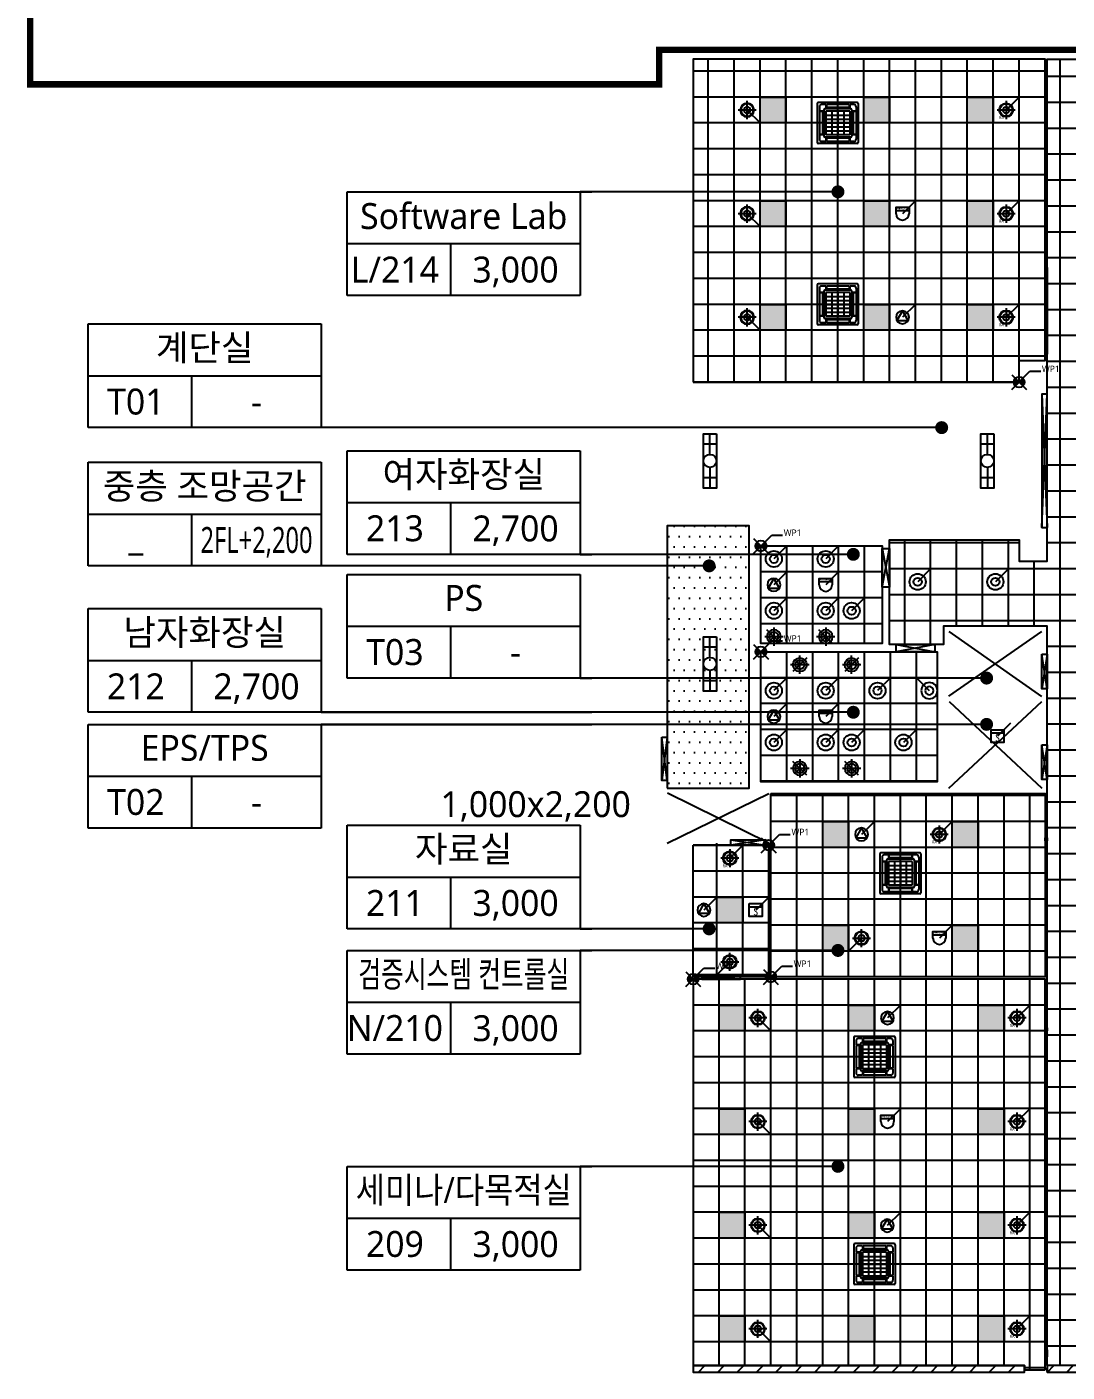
# Model space of a CAD drawing. Header units: millimetres. Extents: x 11242 to 497835, y 4200 to 105100.
# Drawn here: x 244569 to 268661, y 42800 to 73950 of the extents above; entities that cross this region are included whole.
import ezdxf
from ezdxf.enums import TextEntityAlignment as Align
from ezdxf.xclip import XClip

# ---------------------------------------------------------------- set-up
doc = ezdxf.new("R2010")
doc.units = ezdxf.units.MM
doc.header["$LTSCALE"] = 200
doc.header["$XCLIPFRAME"] = 0
doc.linetypes.add('CONTINOUS', pattern=[0])
doc.linetypes.add('PHANTOM', pattern=[2.5, 1.25, -0.25, 0.25, -0.25, 0.25, -0.25])
doc.layers.get('DEFPOINTS').update_dxf_attribs({"color": 137})
for name, color, linetype in [('# LIGHT - LED', 6, 'Continuous'), ('# 냉난방설비', 4, 'Continuous'), ('# 방송설비', 7, 'Continuous'), ('# 커텐박스', 1, 'CONTINOUS'), ('# 화재탐지설비', 7, 'Continuous'), ('# 환기(RA)', 2, 'Continuous'), ('# 환기(SA)', 3, 'Continuous'), ('1 EDF', 7, 'Continuous'), ('CEIL-7', 7, 'Continuous'), ('CEIL-암면흡음텍스', 251, 'Continuous'), ('CEIL-열경화수지', 11, 'Continuous'), ('CEIL-흡음뿜칠', 8, 'Continuous'), ('DMC불연천장', 3, 'Continuous'), ('OPEN', 15, 'Continuous'), ('SECT', 2, 'Continuous'), ('sol254', 254, 'Continuous'), ('SYM', 6, 'Continuous'), ('SYM-LEAD', 6, 'Continuous'), ('SYMBOL', 2, 'Continuous'), ('TEXT-NOTE', 6, 'Continuous'), ('도어표현', 4, 'Continuous')]:
    doc.layers.add(name, color=color, linetype=linetype)
doc.layers.add('Defpoint', color=137, linetype='Continuous', plot=False)
doc.styles.add('$0$스타일1', font='malgun.ttf')
doc.styles.add('1', font='DotumChe.ttf')
doc.styles.get("Standard").update_dxf_attribs({"font": 'malgun.ttf'})
doc.styles.add('맑은고딕', font='malgun.ttf')
doc.styles.add('스타일1', font='malgun.ttf')
doc.linetypes.add('WIREMESH2', pattern='A,5,-0.25,["X",Standard,S=1,R=0,X=-0.32,Y=-0.5],-0.25', length=5.5)
doc.dimstyles.new('DIM-QD 1', dxfattribs={"dimtxt": 3, "dimasz": 1.5, "dimexe": 1, "dimexo": 0, "dimgap": 1, "dimtad": 1, "dimdec": 3, "dimdsep": 46, "dimlunit": 6, "dimtxsty": '$0$스타일1', "dimblk1": 'ARCHTICK', "dimblk2": 'ARCHTICK', "dimsah": 1, "dimcen": 0, "dimclrd": 256, "dimclre": 256, "dimclrt": 3, "dimazin": 2, "dimtfac": 1, "dimtdec": 3, "dimtix": 1, "dimtmove": 2, "dimatfit": 3, "dimldrblk": 'ARCHTICK', "dimfxl": 1, "dimtolj": 1, "dimtzin": 0, "dimarcsym": 0})

# ---------------------------------------------------------------- blocks, each defined once
blk = doc.blocks.new('C-6x6_1f')
for p, q in [((-56347, -303023), (-56347, -292223)), ((-49147, -292223), (-56347, -292223)), ((-55747, -303023), (-55747, -292223)), ((-55147, -303023), (-55147, -292223)), ((-54547, -303023), (-54547, -292223)), ((-53947, -303023), (-53947, -292223)), ((-53347, -303023), (-53347, -292223)), ((-52747, -303023), (-52747, -292223)), ((-52147, -303023), (-52147, -292223)), ((-51547, -303023), (-51547, -292223)), ((-50947, -303023), (-50947, -292223)), ((-50347, -303023), (-50347, -292223)), ((-49747, -303023), (-49747, -292223)), ((-49147, -303023), (-49147, -292223)), ((-41947, -292223), (-49147, -292223)), ((-48547, -303023), (-48547, -292223)), ((-47947, -303023), (-47947, -292223)), ((-47347, -303023), (-47347, -292223)), ((-46747, -303023), (-46747, -292223)), ((-46147, -303023), (-46147, -292223)), ((-45547, -303023), (-45547, -292223)), ((-44947, -303023), (-44947, -292223)), ((-44347, -303023), (-44347, -292223)), ((-43747, -303023), (-43747, -292223)), ((-43147, -303023), (-43147, -292223)), ((-42547, -303023), (-42547, -292223)), ((-41947, -303023), (-41947, -292223)), ((-34747, -292223), (-41947, -292223)), ((-41947, -303023), (-41947, -292223)), ((-41347, -303023), (-41347, -292223)), ((-40747, -303023), (-40747, -292223)), ((-40147, -303023), (-40147, -292223)), ((-39547, -303023), (-39547, -292223)), ((-38947, -303023), (-38947, -292223)), ((-38347, -303023), (-38347, -292223)), ((-37747, -303023), (-37747, -292223)), ((-37147, -303023), (-37147, -292223)), ((-36547, -303023), (-36547, -292223)), ((-35947, -303023), (-35947, -292223)), ((-35347, -303023), (-35347, -292223)), ((-27547, -292223), (-34747, -292223)), ((-34747, -303023), (-34747, -292223)), ((-34147, -303023), (-34147, -292223)), ((-33547, -303023), (-33547, -292223)), ((-32947, -303023), (-32947, -292223)), ((-32347, -303023), (-32347, -292223)), ((-31747, -303023), (-31747, -292223)), ((-31147, -303023), (-31147, -292223)), ((-30547, -303023), (-30547, -292223)), ((-29947, -303023), (-29947, -292223)), ((-29347, -303023), (-29347, -292223)), ((-28747, -303023), (-28747, -292223)), ((-28147, -303023), (-28147, -292223)), ((-27547, -303023), (-27547, -292223)), ((-49147, -292823), (-56347, -292823)), ((-41947, -292823), (-49147, -292823)), ((-34747, -292823), (-41947, -292823)), ((-27547, -292823), (-34747, -292823)), ((-49147, -293423), (-56347, -293423)), ((-41947, -293423), (-49147, -293423)), ((-34747, -293423), (-41947, -293423)), ((-27547, -293423), (-34747, -293423)), ((-49147, -294023), (-56347, -294023)), ((-41947, -294023), (-49147, -294023)), ((-34747, -294023), (-41947, -294023)), ((-27547, -294023), (-34747, -294023)), ((-49147, -294623), (-56347, -294623)), ((-41947, -294623), (-49147, -294623)), ((-34747, -294623), (-41947, -294623)), ((-27547, -294623), (-34747, -294623)), ((-49147, -295223), (-56347, -295223)), ((-41947, -295223), (-49147, -295223)), ((-34747, -295223), (-41947, -295223)), ((-27547, -295223), (-34747, -295223)), ((-49147, -295823), (-56347, -295823)), ((-41947, -295823), (-49147, -295823)), ((-34747, -295823), (-41947, -295823)), ((-27547, -295823), (-34747, -295823)), ((-49147, -296423), (-56347, -296423)), ((-41947, -296423), (-49147, -296423)), ((-34747, -296423), (-41947, -296423)), ((-27547, -296423), (-34747, -296423)), ((-49147, -297023), (-56347, -297023)), ((-41947, -297023), (-49147, -297023)), ((-34747, -297023), (-41947, -297023)), ((-27547, -297023), (-34747, -297023)), ((-49147, -297623), (-56347, -297623)), ((-41947, -297623), (-49147, -297623)), ((-34747, -297623), (-41947, -297623)), ((-27547, -297623), (-34747, -297623)), ((-49147, -298223), (-56347, -298223)), ((-41947, -298223), (-49147, -298223)), ((-34747, -298223), (-41947, -298223)), ((-27547, -298223), (-34747, -298223)), ((-49147, -298823), (-56347, -298823)), ((-41947, -298823), (-49147, -298823)), ((-34747, -298823), (-41947, -298823)), ((-27547, -298823), (-34747, -298823)), ((-49147, -299423), (-56347, -299423)), ((-41947, -299423), (-49147, -299423)), ((-34747, -299423), (-41947, -299423)), ((-27547, -299423), (-34747, -299423)), ((-49147, -300023), (-56347, -300023)), ((-41947, -300023), (-49147, -300023)), ((-34747, -300023), (-41947, -300023)), ((-27547, -300023), (-34747, -300023)), ((-49147, -300623), (-56347, -300623)), ((-41947, -300623), (-49147, -300623)), ((-34747, -300623), (-41947, -300623)), ((-27547, -300623), (-34747, -300623)), ((-49147, -301223), (-56347, -301223)), ((-41947, -301223), (-49147, -301223)), ((-34747, -301223), (-41947, -301223)), ((-27547, -301223), (-34747, -301223)), ((-49147, -301823), (-56347, -301823)), ((-41947, -301823), (-49147, -301823)), ((-34747, -301823), (-41947, -301823)), ((-27547, -301823), (-34747, -301823)), ((-49147, -302423), (-56347, -302423)), ((-41947, -302423), (-49147, -302423)), ((-34747, -302423), (-41947, -302423)), ((-27547, -302423), (-34747, -302423)), ((-49147, -303023), (-56347, -303023)), ((-56347, -324623), (-56347, -303023)), ((-49147, -303023), (-56347, -303023)), ((-55747, -324623), (-55747, -303023)), ((-55147, -324623), (-55147, -303023)), ((-54547, -324623), (-54547, -303023)), ((-53947, -324623), (-53947, -303023)), ((-53347, -324623), (-53347, -303023)), ((-52747, -324623), (-52747, -303023)), ((-52147, -324623), (-52147, -303023)), ((-51547, -324623), (-51547, -303023)), ((-50947, -324623), (-50947, -303023)), ((-50347, -324623), (-50347, -303023)), ((-49747, -324623), (-49747, -303023)), ((-49147, -324623), (-49147, -303023)), ((-41947, -303023), (-49147, -303023)), ((-41947, -303023), (-49147, -303023)), ((-48547, -324623), (-48547, -303023)), ((-47947, -324623), (-47947, -303023)), ((-47347, -324623), (-47347, -303023)), ((-46747, -324623), (-46747, -303023)), ((-46147, -324623), (-46147, -303023)), ((-45547, -324623), (-45547, -303023)), ((-44947, -324623), (-44947, -303023)), ((-44347, -324623), (-44347, -303023)), ((-43747, -324623), (-43747, -303023)), ((-43147, -324623), (-43147, -303023)), ((-42547, -324623), (-42547, -303023)), ((-41947, -324623), (-41947, -303023)), ((-34747, -303023), (-41947, -303023)), ((-34747, -303023), (-41947, -303023)), ((-41947, -324623), (-41947, -303023)), ((-41347, -324623), (-41347, -303023)), ((-40747, -324623), (-40747, -303023)), ((-40147, -324623), (-40147, -303023)), ((-39547, -324623), (-39547, -303023)), ((-38947, -324623), (-38947, -303023)), ((-38347, -324623), (-38347, -303023)), ((-37747, -324623), (-37747, -303023)), ((-37147, -324623), (-37147, -303023)), ((-36547, -324623), (-36547, -303023)), ((-35947, -324623), (-35947, -303023)), ((-35347, -324623), (-35347, -303023)), ((-34747, -324623), (-34747, -303023)), ((-27547, -303023), (-34747, -303023)), ((-27547, -303023), (-34747, -303023)), ((-34147, -324623), (-34147, -303023)), ((-33547, -324623), (-33547, -303023)), ((-32947, -324623), (-32947, -303023)), ((-32347, -324623), (-32347, -303023)), ((-31747, -324623), (-31747, -303023)), ((-31147, -324623), (-31147, -303023)), ((-30547, -324623), (-30547, -303023)), ((-29947, -324623), (-29947, -303023)), ((-29347, -324623), (-29347, -303023)), ((-28747, -324623), (-28747, -303023)), ((-28147, -324623), (-28147, -303023)), ((-27547, -324623), (-27547, -303023)), ((-49147, -303623), (-56347, -303623)), ((-41947, -303623), (-49147, -303623)), ((-34747, -303623), (-41947, -303623)), ((-27547, -303623), (-34747, -303623)), ((-49147, -304223), (-56347, -304223)), ((-41947, -304223), (-49147, -304223)), ((-34747, -304223), (-41947, -304223)), ((-27547, -304223), (-34747, -304223)), ((-49147, -304823), (-56347, -304823)), ((-41947, -304823), (-49147, -304823)), ((-34747, -304823), (-41947, -304823)), ((-27547, -304823), (-34747, -304823)), ((-49147, -305423), (-56347, -305423)), ((-41947, -305423), (-49147, -305423)), ((-34747, -305423), (-41947, -305423)), ((-27547, -305423), (-34747, -305423)), ((-49147, -306023), (-56347, -306023)), ((-41947, -306023), (-49147, -306023)), ((-34747, -306023), (-41947, -306023)), ((-27547, -306023), (-34747, -306023)), ((-49147, -306623), (-56347, -306623)), ((-41947, -306623), (-49147, -306623)), ((-34747, -306623), (-41947, -306623)), ((-27547, -306623), (-34747, -306623)), ((-49147, -307223), (-56347, -307223)), ((-41947, -307223), (-49147, -307223)), ((-34747, -307223), (-41947, -307223)), ((-27547, -307223), (-34747, -307223)), ((-49147, -307823), (-56347, -307823)), ((-41947, -307823), (-49147, -307823)), ((-34747, -307823), (-41947, -307823)), ((-27547, -307823), (-34747, -307823)), ((-49147, -308423), (-56347, -308423)), ((-41947, -308423), (-49147, -308423)), ((-34747, -308423), (-41947, -308423)), ((-27547, -308423), (-34747, -308423)), ((-49147, -309023), (-56347, -309023)), ((-41947, -309023), (-49147, -309023)), ((-34747, -309023), (-41947, -309023)), ((-27547, -309023), (-34747, -309023)), ((-49147, -309623), (-56347, -309623)), ((-41947, -309623), (-49147, -309623)), ((-34747, -309623), (-41947, -309623)), ((-27547, -309623), (-34747, -309623)), ((-49147, -310223), (-56347, -310223)), ((-41947, -310223), (-49147, -310223)), ((-34747, -310223), (-41947, -310223)), ((-27547, -310223), (-34747, -310223)), ((-49147, -310823), (-56347, -310823)), ((-41947, -310823), (-49147, -310823)), ((-34747, -310823), (-41947, -310823)), ((-27547, -310823), (-34747, -310823)), ((-49147, -311423), (-56347, -311423)), ((-41947, -311423), (-49147, -311423)), ((-34747, -311423), (-41947, -311423)), ((-27547, -311423), (-34747, -311423)), ((-49147, -312023), (-56347, -312023)), ((-41947, -312023), (-49147, -312023)), ((-34747, -312023), (-41947, -312023)), ((-27547, -312023), (-34747, -312023)), ((-49147, -312623), (-56347, -312623)), ((-41947, -312623), (-49147, -312623)), ((-34747, -312623), (-41947, -312623)), ((-27547, -312623), (-34747, -312623)), ((-49147, -313223), (-56347, -313223)), ((-41947, -313223), (-49147, -313223)), ((-34747, -313223), (-41947, -313223)), ((-27547, -313223), (-34747, -313223)), ((-49147, -313823), (-56347, -313823)), ((-41947, -313823), (-49147, -313823)), ((-34747, -313823), (-41947, -313823)), ((-27547, -313823), (-34747, -313823)), ((-49147, -314423), (-56347, -314423)), ((-41947, -314423), (-49147, -314423)), ((-34747, -314423), (-41947, -314423)), ((-27547, -314423), (-34747, -314423)), ((-49147, -315023), (-56347, -315023)), ((-41947, -315023), (-49147, -315023)), ((-34747, -315023), (-41947, -315023)), ((-27547, -315023), (-34747, -315023)), ((-49147, -315623), (-56347, -315623)), ((-41947, -315623), (-49147, -315623)), ((-34747, -315623), (-41947, -315623)), ((-27547, -315623), (-34747, -315623)), ((-49147, -316223), (-56347, -316223)), ((-41947, -316223), (-49147, -316223)), ((-34747, -316223), (-41947, -316223)), ((-27547, -316223), (-34747, -316223)), ((-49147, -316823), (-56347, -316823)), ((-41947, -316823), (-49147, -316823)), ((-34747, -316823), (-41947, -316823)), ((-27547, -316823), (-34747, -316823)), ((-49147, -317423), (-56347, -317423)), ((-41947, -317423), (-49147, -317423)), ((-34747, -317423), (-41947, -317423)), ((-27547, -317423), (-34747, -317423)), ((-49147, -318023), (-56347, -318023)), ((-41947, -318023), (-49147, -318023)), ((-34747, -318023), (-41947, -318023)), ((-27547, -318023), (-34747, -318023)), ((-49147, -318623), (-56347, -318623)), ((-41947, -318623), (-49147, -318623)), ((-34747, -318623), (-41947, -318623)), ((-27547, -318623), (-34747, -318623)), ((-49147, -319223), (-56347, -319223)), ((-41947, -319223), (-49147, -319223)), ((-34747, -319223), (-41947, -319223)), ((-27547, -319223), (-34747, -319223)), ((-49147, -319823), (-56347, -319823)), ((-41947, -319823), (-49147, -319823)), ((-34747, -319823), (-41947, -319823)), ((-27547, -319823), (-34747, -319823)), ((-49147, -320423), (-56347, -320423)), ((-41947, -320423), (-49147, -320423)), ((-34747, -320423), (-41947, -320423)), ((-27547, -320423), (-34747, -320423)), ((-49147, -321023), (-56347, -321023)), ((-41947, -321023), (-49147, -321023)), ((-34747, -321023), (-41947, -321023)), ((-27547, -321023), (-34747, -321023)), ((-49147, -321623), (-56347, -321623)), ((-41947, -321623), (-49147, -321623)), ((-34747, -321623), (-41947, -321623)), ((-27547, -321623), (-34747, -321623)), ((-49147, -322223), (-56347, -322223)), ((-41947, -322223), (-49147, -322223)), ((-34747, -322223), (-41947, -322223)), ((-27547, -322223), (-34747, -322223)), ((-49147, -322823), (-56347, -322823)), ((-41947, -322823), (-49147, -322823)), ((-34747, -322823), (-41947, -322823)), ((-27547, -322823), (-34747, -322823)), ((-49147, -323423), (-56347, -323423)), ((-41947, -323423), (-49147, -323423)), ((-34747, -323423), (-41947, -323423)), ((-27547, -323423), (-34747, -323423)), ((-49147, -324023), (-56347, -324023)), ((-41947, -324023), (-49147, -324023)), ((-34747, -324023), (-41947, -324023)), ((-27547, -324023), (-34747, -324023)), ((-49147, -324623), (-56347, -324623)), ((-41947, -324623), (-49147, -324623)), ((-34747, -324623), (-41947, -324623)), ((-27547, -324623), (-34747, -324623))]:
    blk.add_line(p, q)
blk = doc.blocks.new('C24')
at = {"layer": '# LIGHT - LED', "linetype": 'Continuous'}
for radius in [125, 63]:
    blk.add_circle((-200, -200), radius, dxfattribs=at)
at = {"layer": 'Defpoint'}
blk.add_line((0, 0), (-200, -200), dxfattribs=at)
blk = doc.blocks.new('I8')
at = {"layer": '# LIGHT - LED', "linetype": 'Continuous'}
for p, q in [((-150, 0), (-630, 0)), ((-390, 150), (-390, -150)), ((150, 0), (630, 0)), ((390, 150), (390, -150))]:
    blk.add_line(p, q, dxfattribs=at)
blk.add_lwpolyline([(-630, 150), (630, 150), (630, -150), (-630, -150)], close=True, dxfattribs=at)
blk.add_circle((0, 0), 150, dxfattribs=at)
blk = doc.blocks.new('zw$F231')
at = {"layer": 'sol254'}
blk.add_hatch(color=256, dxfattribs=at).paths.add_polyline_path([(-300, 300), (-300, -300), (300, -300), (300, 300)])
at = {"layer": '# LIGHT - LED'}
blk.add_lwpolyline([(-300, 300), (300, 300), (300, -300), (-300, -300)], close=True, dxfattribs=at)
blk = doc.blocks.new('조명설비')
at = {"layer": '# LIGHT - LED'}
for p in [(261850, -46775), (264250, -46775), (266650, -46775), (261850, -49175), (264250, -49175), (266650, -49175), (261850, -51575), (264250, -51575), (266650, -51575), (263300, -63550), (266300, -63550), (260850, -65300), (263300, -65950), (266300, -65950), (260900, -67800), (263900, -67800), (266900, -67800), (260900, -70200), (263900, -70200), (266900, -70200), (260900, -72600), (263900, -72600), (266900, -72600), (260900, -75000), (263900, -75000), (266900, -75000)]:
    blk.add_blockref('zw$F231', p, dxfattribs=at)
at = {"layer": '# LIGHT - LED', "rotation": 270}
for p in [(260388, -54900), (266815, -54900), (260388, -59600)]:
    blk.add_blockref('I8', p, dxfattribs=at)
at = {"layer": '# LIGHT - LED', "yscale": 1.5, "zscale": 1.5}
for p, xscale in [((262170, -56870), 1.5), ((263370, -56870), 1.5), ((265500, -57400), 1.5), ((267300, -57400), 1.5), ((262170, -58070), 1.5), ((263370, -58070), 1.5), ((263970, -58070), 1.5), ((262170, -59920), 1.5), ((263370, -59920), 1.5), ((264570, -59920), 1.5), ((265170, -59920), -1.5), ((262170, -61120), 1.5), ((263370, -61120), 1.5), ((263970, -61120), 1.5), ((265170, -61120), 1.5)]:
    blk.add_blockref('C24', p, dxfattribs=dict(at, xscale=xscale))
blk = doc.blocks.new('FF1')
at = {"layer": '# 화재탐지설비'}
blk.add_line((-1.5, 0.75), (1.5, 0.75), dxfattribs=at)
blk.add_lwpolyline([(-1.5, 0), (-1.5, 1.5), (1.5, 1.5), (1.5, 0)], dxfattribs=at)
blk.add_arc((0, 0), 1.5, 180, 0, dxfattribs=at)
at = {"layer": 'Defpoint'}
blk.add_line((3, 3), (0, 0), dxfattribs=at)
at = {"layer": 'Defpoint', "insert": (-1.31, 1.35), "char_height": 0.3, "attachment_point": 1, "style": '맑은고딕'}
blk.add_mtext_dynamic_manual_height_columns('차동식 감지기', width=2.6761, gutter_width=12.5, heights=[0], dxfattribs=at)
blk = doc.blocks.new('FF3')
at = {"layer": '# 화재탐지설비'}
blk.add_line((-1.5, 0.75), (1.5, 0.75), dxfattribs=at)
blk.add_lwpolyline([(-1.5, 1.5), (1.5, 1.5), (1.5, -1.5), (-1.5, -1.5), (-1.5, 1.5)], dxfattribs=at)
at = {"layer": 'Defpoint'}
blk.add_line((3, 3), (0, 0), dxfattribs=at)
at = {"layer": 'SYMBOL', "color": 1, "style": '1'}
blk.add_text('S', height=1.75, dxfattribs=at).set_placement((0, -0.375), align=Align.MIDDLE)
blk = doc.blocks.new('자동화재탐지설비')
at = {"layer": '# 화재탐지설비', "xscale": 100, "yscale": 100, "zscale": 100}
for name, p in [('FF1', (264683, -49342)), ('FF1', (262903, -57937)), ('FF1', (262903, -60987)), ('FF3', (266882, -61441)), ('FF3', (261283, -65467)), ('FF1', (265535, -66115)), ('FF1', (264333, -70367))]:
    blk.add_blockref(name, p, dxfattribs=at)
blk = doc.blocks.new('A$C1A5F2745')
at = {"color": 0}
for p, q in [((925, 950), (25, 950)), ((0, 925), (0, 25)), ((50, 850), (50, 750)), ((150, 750), (50, 750)), ((50, 740), (50, 210)), ((120, 740), (50, 740)), ((200, 900), (100, 900)), ((120, 740), (120, 210)), ((150, 775), (150, 175)), ((775, 800), (175, 800)), ((200, 900), (200, 800)), ((750, 750), (200, 750)), ((200, 750), (200, 200)), ((200, 655), (750, 655)), ((740, 900), (210, 900)), ((210, 900), (210, 830)), ((740, 830), (210, 830)), ((337, 750), (337, 200)), ((475, 750), (475, 200)), ((612, 750), (612, 200)), ((740, 900), (740, 830)), ((750, 900), (750, 800)), ((850, 900), (750, 900)), ((750, 750), (750, 200)), ((800, 775), (800, 175)), ((900, 750), (800, 750)), ((830, 740), (830, 210)), ((900, 740), (830, 740)), ((900, 850), (900, 750)), ((900, 740), (900, 210)), ((950, 925), (950, 25)), ((200, 565), (750, 565)), ((200, 475), (750, 475)), ((200, 385), (750, 385)), ((120, 210), (50, 210)), ((150, 200), (50, 200)), ((50, 200), (50, 100)), ((200, 50), (100, 50)), ((775, 150), (175, 150)), ((200, 295), (750, 295)), ((750, 200), (200, 200)), ((200, 150), (200, 50)), ((740, 120), (210, 120)), ((210, 120), (210, 50)), ((740, 50), (210, 50)), ((740, 120), (740, 50)), ((750, 150), (750, 50)), ((850, 50), (750, 50)), ((900, 200), (800, 200)), ((900, 210), (830, 210)), ((900, 200), (900, 100)), ((925, 0), (25, 0))]:
    blk.add_line(p, q, dxfattribs=at)
for centre, radius, start, end in [((25, 925), 25, 90, 180), ((925, 925), 25, 0, 90), ((100, 850), 50, 90, 180), ((175, 775), 25, 90, 180), ((775, 775), 25, 0, 90), ((850, 850), 50, 0, 90), ((25, 25), 25, 180, 270), ((100, 100), 50, 180, 270), ((175, 175), 25, 180, 270), ((775, 175), 25, 270, 0), ((850, 100), 50, 270, 0), ((925, 25), 25, 270, 0)]:
    blk.add_arc(centre, radius, start, end, dxfattribs=at)
blk = doc.blocks.new('냉난방설비')
at = {"layer": '# 냉난방설비', "color": 8}
for p in [(262875, -47550), (262875, -51750), (264325, -64925), (263725, -69175), (263725, -73975)]:
    blk.add_blockref('A$C1A5F2745', p, dxfattribs=at)
blk = doc.blocks.new('SA')
at = {"color": 1}
for p, q in [((210, 420), (210, 0)), ((420, 210), (0, 210))]:
    blk.add_line(p, q, dxfattribs=at)
at = {"color": 0}
for radius in [160, 145, 75]:
    blk.add_circle((210, 210), radius, dxfattribs=at)
at = {"layer": 'Defpoint'}
blk.add_line((210, 210), (510, 510), dxfattribs=at)
blk = doc.blocks.new('1ERDF')
at = {"layer": '1 EDF', "color": 1}
for p, q in [((-200, 0), (200, 0)), ((0, 200), (0, -200))]:
    blk.add_line(p, q, dxfattribs=at)
at = {"layer": '1 EDF'}
for p, q in [((-150, -150), (150, 150)), ((106, -106), (0, 0))]:
    blk.add_line(p, q, dxfattribs=at)
blk.add_circle((0, 0), 150, dxfattribs=at)
at = {"layer": '1 EDF', "color": 6}
blk.add_circle((0, 0), 100, dxfattribs=at)
blk = doc.blocks.new('RA')
at = {"color": 1}
for p, q in [((210, 420), (210, 0)), ((420, 210), (0, 210))]:
    blk.add_line(p, q, dxfattribs=at)
at = {"color": 0}
for radius in [160, 145, 75]:
    blk.add_circle((210, 210), radius, dxfattribs=at)
at = {"layer": 'Defpoint'}
blk.add_line((210, 210), (510, 510), dxfattribs=at)
at = {"layer": 'Defpoint', "insert": (154, 68), "char_height": 67.2, "attachment_point": 3, "style": '맑은고딕'}
blk.add_mtext_dynamic_manual_height_columns('RA', width=241.16, gutter_width=16.8, heights=[0], dxfattribs=at)
blk = doc.blocks.new('환기설비')
at = {"layer": '# 환기(RA)'}
for p in [(267040, -46985), (267040, -49385), (267040, -51785), (265490, -63760), (260640, -64310), (267290, -68010), (267290, -70410), (267290, -72810), (267290, -75210)]:
    blk.add_blockref('RA', p, dxfattribs=at)
at = {"layer": '# 환기(SA)', "xscale": -1, "rotation": 180}
for p in [(261040, -46565), (261040, -48965), (261040, -51365)]:
    blk.add_blockref('SA', p, dxfattribs=at)
at = {"layer": '# 환기(SA)'}
for p, rotation in [((264110, -65740), 180), ((261060, -66290), 180), ((261290, -67590), 270), ((261290, -69990), 270), ((261290, -72390), 270), ((261290, -74790), 270)]:
    blk.add_blockref('SA', p, dxfattribs=dict(at, rotation=rotation))
at = {"layer": '1 EDF', "xscale": -1.066666666666667, "yscale": 1.066666666666667, "zscale": 1.066666666666667}
for p in [(261870, -58970), (263070, -58970), (262470, -62020), (263670, -62020)]:
    blk.add_blockref('1ERDF', p, dxfattribs=at)
at = {"layer": '1 EDF', "xscale": 1.066666666666667, "yscale": 1.066666666666667, "zscale": 1.066666666666667, "rotation": 180}
for p in [(262470, -59620), (263670, -59620)]:
    blk.add_blockref('1ERDF', p, dxfattribs=at)
blk = doc.blocks.new('TT22')
at = {"layer": '# 방송설비'}
blk.add_lwpolyline([(65, -38), (-65, -38), (0, 75), (65, -38)], close=True, dxfattribs=at)
blk.add_circle((0, 0), 75, dxfattribs=at)
at = {"layer": 'Defpoint'}
blk.add_line((-150, 150), (0, 0), dxfattribs=at)
blk = doc.blocks.new('A$Caf2ad70f')
at = {"layer": 'SYM', "xscale": -2, "yscale": 2, "zscale": 2}
for p in [(264850, -51575), (261870, -57770), (261870, -60820), (263900, -63550), (260250, -65300), (264500, -67800), (264496, -72609)]:
    blk.add_blockref('TT22', p, dxfattribs=at)
blk = doc.blocks.new('WP21')
at = {"layer": 'SYM'}
h = blk.add_hatch(color=6, dxfattribs=at)
edge = h.paths.add_edge_path()
edge.add_ellipse((0, 0), major_axis=(0, 2.5), ratio=1, start_angle=405, end_angle=495)
edge.add_line((-1.77, -1.77), (0, 0))
edge.add_line((0, 0), (-1.77, 1.77))
edge = h.paths.add_edge_path()
edge.add_ellipse((0, 0), major_axis=(0, 2.5), ratio=1, start_angle=225, end_angle=315)
edge.add_line((1.77, 1.77), (0, 0))
edge.add_line((0, 0), (1.77, -1.77))
at = {"layer": 'SYM', "color": 6}
for p, q in [((-3.44, -3.44), (5, 5)), ((-3.44, 3.44), (3.44, -3.44)), ((5, 5), (10, 5))]:
    blk.add_line(p, q, dxfattribs=at)
blk.add_ellipse((0, 0), major_axis=(0, 2.5), ratio=1, start_param=5.497787, end_param=11.780972, dxfattribs=at)
at = {"layer": 'SYM', "color": 3, "linetype": 'WIREMESH2', "style": '스타일1'}
blk.add_attdef('WP', text='', height=3, dxfattribs=at).set_placement((10.55, 5), align=Align.MIDDLE_LEFT)
blk = doc.blocks.new('_ARCHTICK')
at = {"color": 0, "linetype": 'ByBlock', "const_width": 0.15}
blk.add_lwpolyline([(-0.5, -0.5), (0.5, 0.5)], dxfattribs=at)
blk = doc.blocks.new('room')
at = {"layer": 'TEXT-NOTE'}
for p, q in [((0, 0), (0, 12)), ((0, 12), (27, 12)), ((27, 12), (27, 0)), ((0, 6), (27, 6)), ((12, 0), (12, 6)), ((27, 0), (0, 0))]:
    blk.add_line(p, q, dxfattribs=at)
at = {"layer": 'TEXT-NOTE', "color": 3, "style": '스타일1'}
for tag, p in [('실명', (13.5, 9.28)), ('101', (5.53, 3.02)), ('2400', (19.5, 3))]:
    blk.add_attdef(tag, text='', height=3, dxfattribs=at).set_placement(p, align=Align.MIDDLE)

msp = doc.modelspace()

# ---------------------------------------------------------------- linework, layer by layer
at = {"layer": 'DMC불연천장'}
for points in [[(261570, 61930), (264380, 61930), (264380, 59670), (261570, 59670)], [(261570, 59480), (265655, 59480), (265655, 56470), (261570, 56470)]]:
    msp.add_lwpolyline(points, close=True, dxfattribs=at)
at = {"layer": 'OPEN'}
for p, q in [((265925, 59950), (268071, 58446)), ((265925, 58450), (268075, 59950)), ((265925, 56325), (268075, 58325)), ((265929, 58329), (268075, 56325)), ((259400, 55048.4), (261750, 56200)), ((261750, 55046.8), (259404, 56204))]:
    msp.add_line(p, q, dxfattribs=at)
at = {"layer": 'SECT', "linetype": 'PHANTOM'}
msp.add_lwpolyline([(281368.8, 73418.5, 150, 150, 0), (259212.6, 73418.5, 150, 150, 0), (259212.6, 72618.9, 150, 150, 0), (244643.8, 72618.9, 150, 150, 0), (244643.8, 86218.9, 150, 150, 0), (281368.8, 86218.9, 150, 150, 0)], format="xyseb", close=True, dxfattribs=at)
at = {"layer": '도어표현'}
for p, q in [((268150, 68375), (268200, 66375)), ((268150, 66375), (268200, 68375)), ((268075, 62355), (268200, 65445)), ((268075, 65445), (268200, 62355)), ((264380, 61875), (264550, 60975)), ((264380, 60975), (264550, 61875)), ((265600, 59650), (264700, 59480)), ((264700, 59650), (265600, 59480)), ((268200, 58625), (268075, 59425)), ((268200, 59425), (268075, 58625)), ((259400, 56500), (259275, 57500)), ((259400, 57500), (259275, 56500)), ((268200, 56525), (268075, 57325)), ((268200, 57325), (268075, 56525)), ((268150, 55100), (268200, 56000)), ((268150, 56000), (268200, 55100)), ((260875, 55125), (261675, 55000)), ((261675, 55125), (260875, 55000)), ((261100, 51950), (260200, 51900)), ((260200, 51950), (261100, 51900)), ((268150, 50700), (268200, 51600)), ((268150, 51600), (268200, 50700)), ((268150, 43150), (268200, 45150)), ((268150, 45150), (268200, 43150))]:
    msp.add_line(p, q, dxfattribs=at)
for points in [[(268200, 66375), (268150, 66375), (268150, 68375), (268200, 68375)], [(268200, 65445), (268075, 65445), (268075, 62355), (268200, 62355)], [(264550, 60975), (264380, 60975), (264380, 61875), (264550, 61875)], [(264700, 59480), (264700, 59650), (265600, 59650), (265600, 59480)], [(268075, 59425), (268200, 59425), (268200, 58625), (268075, 58625)], [(259275, 57500), (259400, 57500), (259400, 56500), (259275, 56500)], [(268075, 57325), (268200, 57325), (268200, 56525), (268075, 56525)], [(268200, 56000), (268150, 56000), (268150, 55100), (268200, 55100)], [(261675, 55000), (260875, 55000), (260875, 55125), (261675, 55125)], [(260200, 51900), (261100, 51900), (261100, 51950), (260200, 51950)], [(268200, 51600), (268150, 51600), (268150, 50700), (268200, 50700)], [(268200, 45150), (268150, 45150), (268150, 43150), (268200, 43150)]]:
    msp.add_lwpolyline(points, close=True, dxfattribs=at)

# ---------------------------------------------------------------- block references
at = {"layer": 'CEIL-열경화수지'}
ref = msp.add_blockref('C-6x6_1f', (293917, 354753.4), dxfattribs=at)
XClip(ref).set_block_clipping_path([(-32346.9791048045, -295083.4499304388), (-29536.9791048058, -292823.4499304557)])
ref = msp.add_blockref('C-6x6_1f', (295117, 352303.4), dxfattribs=at)
XClip(ref).set_block_clipping_path([(-33546.9791048046, -295833.4499304555), (-29461.9791048046, -292823.4499304556)])

# ---------------------------------------------------------------- texts
at = {"layer": 'DEFPOINTS', "style": '스타일1'}
msp.add_text('1,000x2,200', height=600, dxfattribs=at).set_placement((254148.3, 55651.5))

# ---------------------------------------------------------------- next in the draw order: block references
msp.add_blockref('조명설비', (0, 118800))

# ---------------------------------------------------------------- next in the draw order: hatches: boundary and pattern name
at = {"layer": '# 커텐박스'}
h = msp.add_hatch(dxfattribs=at)
h.set_pattern_fill('ANSI31', color=9, scale=100)
h.paths.add_polyline_path([(267675, 42950), (260000, 42950), (260000, 42800), (267675, 42800)])
h = msp.add_hatch(dxfattribs=at)
h.set_pattern_fill('ANSI31', color=9, scale=100)
h.paths.add_polyline_path([(270425, 42950), (268200, 42950), (268200, 42800), (270425, 42800)])
at = {"layer": 'CEIL-흡음뿜칠'}
h = msp.add_hatch(dxfattribs=at)
h.set_pattern_fill('DOTS', color=256, scale=150, double=1)
h.paths.add_polyline_path([(261300, 62400), (259400, 62400), (259400, 56325), (261300, 56325)])

# ---------------------------------------------------------------- next in the draw order: linework, layer by layer
at = {"layer": '# 커텐박스'}
for points in [[(267675, 42950), (260000, 42950), (260000, 42800), (267675, 42800)], [(270425, 42950), (268200, 42950), (268200, 42800), (270425, 42800)]]:
    msp.add_lwpolyline(points, close=True, dxfattribs=at)
msp.add_lwpolyline([(268150.1, 42850.2), (268150.1, 51901), (260000, 51900), (260000.1, 42950.2), (267675.1, 42950.2), (267675.1, 42850.2)], close=True)
at = {"layer": 'CEIL-7'}
for p in [(268200, 42815), (268200, 42900)]:
    msp.add_line(p, (268200, 42900), dxfattribs=at)
for points in [[(260000, 65725), (267550, 65725), (267550, 66225), (268150, 66225), (268150, 73200), (260000, 73200)], [(259400, 56325), (261300, 56325), (261300, 62400), (259400, 62400)], [(261800, 56200), (268150, 56200), (268150, 51950), (261800, 51950)], [(260000, 55000), (261750, 55000), (261750, 51950), (260000, 51950)]]:
    msp.add_lwpolyline(points, close=True, dxfattribs=at)
msp.add_lwpolyline([(270425, 42950), (268200, 42950), (268200, 60075.3), (265800, 60075.3), (265800, 59650.3), (264550, 59650.3), (264550, 62075.3), (267550, 62075.3), (267550, 61575.3), (268200, 61575.3), (268200.4, 73200.2), (270425, 73200)], dxfattribs=at)

# ---------------------------------------------------------------- next in the draw order: block references
for name, p in [('자동화재탐지설비', (166.7, 118966.7)), ('환기설비', (0, 118800)), ('냉난방설비', (0, 118800)), ('A$Caf2ad70f', (0, 118800))]:
    msp.add_blockref(name, p)
at = {"layer": 'CEIL-암면흡음텍스'}
ref = msp.add_blockref('C-6x6_1f', (296297, 366948.4), dxfattribs=at)
XClip(ref).set_block_clipping_path([(-36296.9791048043, -301223.4499304557), (-28746.9791048046, -301223.4499304557), (-28746.9791048046, -300723.4499304537), (-28146.9791048046, -300723.4499304537), (-28146.9791048046, -293748.4499304557), (-36296.9791048043, -293748.4499304557)])
ref = msp.add_blockref('C-6x6_1f', (312847, 365623.4), dxfattribs=at)
XClip(ref).set_block_clipping_path([(-44646.9790898738, -322658.1999318774), (-44646.9790898737, -305548.1999180664), (-47046.9790898737, -305548.1999180664), (-47046.9790898736, -305973.1999180662), (-48296.9790898722, -305973.1999180663), (-48296.9790898722, -303548.1999180664), (-45296.9790898737, -303548.1999180664), (-45296.9790898737, -304048.1999180681), (-44646.9790898737, -304048.1999180681), (-44646.5353875862, -292423.1999679231), (-42421.9790898737, -292423.4499304554), (-42421.9790898737, -292998.1999180662), (-41871.9790898737, -292998.1999180662), (-41871.9790898737, -292423.4499304554), (-32421.9790898737, -292423.4499304554), (-32421.9790898733, -292998.0749242609), (-32011.9790898744, -292998.3249118712), (-32011.9790898735, -293158.199893286), (-32011.9790898735, -296423.1999180665), (-42546.9791048045, -296423.1999180665), (-42546.9790898735, -319748.1999180674), (-31896.9790559213, -319748.1999180657), (-31896.9790397005, -322448.1999180666), (-32421.9790898735, -322448.1999180666), (-32421.9790898735, -322658.1999318774), (-35648.1669723085, -322658.1999318774), (-35648.1669723085, -322808.4499304545), (-39645.7912074402, -322808.4499304545), (-39645.7912074402, -322658.1999318774), (-41871.9790898737, -322658.1999318774), (-41871.9790898737, -322448.1999180666), (-42421.9790898737, -322448.1999180666), (-42421.9790898737, -322658.1999318774)])
ref = msp.add_blockref('C-6x6_1f', (298347, 349573.4), dxfattribs=at)
XClip(ref).set_block_clipping_path([(-36546.9791048045, -297623.4499304558), (-30196.9791048045, -293373.4499304557)])
ref = msp.add_blockref('C-6x6_1f', (295897, 348423.4), dxfattribs=at)
XClip(ref).set_block_clipping_path([(-35896.9791048042, -296423.4499304558), (-34146.9791048045, -293373.4499304557)])
ref = msp.add_blockref('C-6x6_1f', (297147, 344723.4), dxfattribs=at)
XClip(ref).set_block_clipping_path([(-28996.830348729, -301873.2231641143), (-28996.830348729, -292822.4231641149), (-37146.9791048045, -292823.4499304555), (-37146.8328008131, -301773.2231655372), (-29471.8303487375, -301773.2231655372), (-29471.8303487375, -301873.2231641143)])
at = {"layer": 'SYM', "linetype": 'WIREMESH2'}
ref = msp.add_blockref('WP21', (267550, 65725), dxfattribs=dict(at, xscale=50, yscale=50, zscale=50))
ref.add_attrib('WP', 'WP1', dxfattribs={"color": 3, "linetype": 'WIREMESH2', "height": 150, "style": '스타일1'}).set_placement((268077.5, 65912.5), align=Align.BOTTOM_LEFT)
ref = msp.add_blockref('WP21', (261570, 61930), dxfattribs=dict(at, xscale=50, yscale=50, zscale=50))
ref.add_attrib('WP', 'WP1', dxfattribs={"color": 3, "linetype": 'WIREMESH2', "height": 150, "style": '스타일1'}).set_placement((262097.5, 62117.6), align=Align.BOTTOM_LEFT)
ref = msp.add_blockref('WP21', (261570, 59480), dxfattribs=dict(at, xscale=50, yscale=50, zscale=50))
ref.add_attrib('WP', 'WP1', dxfattribs={"color": 3, "linetype": 'WIREMESH2', "height": 150, "style": '스타일1'}).set_placement((262097.5, 59667.6), align=Align.BOTTOM_LEFT)
ref = msp.add_blockref('WP21', (261750, 55000), dxfattribs=dict(at, xscale=50, yscale=50, zscale=50))
ref.add_attrib('WP', 'WP1', dxfattribs={"color": 3, "linetype": 'WIREMESH2', "height": 150, "style": '스타일1'}).set_placement((262277.5, 55187.5), align=Align.BOTTOM_LEFT)
ref = msp.add_blockref('WP21', (261800, 51950), dxfattribs=dict(at, xscale=50, yscale=50, zscale=50))
ref.add_attrib('WP', 'WP1', dxfattribs={"color": 3, "linetype": 'WIREMESH2', "height": 150, "style": '스타일1'}).set_placement((262327.5, 52137.6), align=Align.BOTTOM_LEFT)
ref = msp.add_blockref('WP21', (260000, 51900), dxfattribs=dict(at, xscale=50, yscale=50, zscale=50))
ref.add_attrib('WP', 'WP1', dxfattribs={"color": 3, "linetype": 'WIREMESH2', "height": 150, "style": '스타일1'}).set_placement((260527.5, 52087.6), align=Align.BOTTOM_LEFT)
at = {"layer": 'TEXT-NOTE'}
ref = msp.add_blockref('room', (251986.7, 67731), dxfattribs=dict(at, xscale=200, yscale=200, zscale=200))
ref.add_attrib('2400', '3,000', dxfattribs={"color": 3, "height": 600, "style": '스타일1'}).set_placement((255886.7, 68331), align=Align.MIDDLE_CENTER)
ref.add_attrib('101', 'L/214', dxfattribs={"color": 3, "height": 600, "style": '스타일1'}).set_placement((253092, 68334.6), align=Align.MIDDLE)
ref.add_attrib('실명', 'Software Lab', dxfattribs={"color": 3, "height": 600, "style": '스타일1'}).set_placement((254686.7, 69587.4), align=Align.MIDDLE)
ref = msp.add_blockref('room', (245986.7, 64670.5), dxfattribs=dict(at, xscale=200, yscale=200, zscale=200))
ref.add_attrib('2400', '-', dxfattribs={"color": 3, "height": 600, "style": '스타일1'}).set_placement((249886.7, 65270.5), align=Align.MIDDLE_CENTER)
ref.add_attrib('101', 'T01', dxfattribs={"color": 3, "height": 600, "style": '스타일1'}).set_placement((247092, 65274.1), align=Align.MIDDLE)
ref.add_attrib('실명', '계단실', dxfattribs={"color": 3, "height": 600, "style": '스타일1'}).set_placement((248686.7, 66526.9), align=Align.MIDDLE)
ref = msp.add_blockref('room', (245986.7, 61469), dxfattribs=dict(at, xscale=200, yscale=200, zscale=200))
ref.add_attrib('2400', '2FL+2,200', dxfattribs={"color": 3, "height": 600, "style": '스타일1', "width": 0.7}).set_placement((249886.7, 62069), align=Align.MIDDLE_CENTER)
ref.add_attrib('101', '_', dxfattribs={"color": 3, "height": 600, "style": '스타일1'}).set_placement((247092, 62072.6), align=Align.MIDDLE)
ref.add_attrib('실명', '중층 조망공간', dxfattribs={"color": 3, "height": 600, "style": '스타일1'}).set_placement((248686.7, 63325.4), align=Align.MIDDLE)
ref = msp.add_blockref('room', (251986.7, 61736.3), dxfattribs=dict(at, xscale=200, yscale=200, zscale=200))
ref.add_attrib('2400', '2,700', dxfattribs={"color": 3, "height": 600, "style": '스타일1'}).set_placement((255886.7, 62336.3), align=Align.MIDDLE_CENTER)
ref.add_attrib('101', '213', dxfattribs={"color": 3, "height": 600, "style": '스타일1'}).set_placement((253092, 62340), align=Align.MIDDLE)
ref.add_attrib('실명', '여자화장실', dxfattribs={"color": 3, "height": 600, "style": '스타일1'}).set_placement((254686.7, 63592.8), align=Align.MIDDLE)
ref = msp.add_blockref('room', (251986.7, 58871), dxfattribs=dict(at, xscale=200, yscale=200, zscale=200))
ref.add_attrib('2400', '-', dxfattribs={"color": 3, "height": 600, "style": '스타일1'}).set_placement((255886.7, 59471), align=Align.MIDDLE_CENTER)
ref.add_attrib('101', 'T03', dxfattribs={"color": 3, "height": 600, "style": '스타일1'}).set_placement((253092, 59474.6), align=Align.MIDDLE)
ref.add_attrib('실명', 'PS', dxfattribs={"color": 3, "height": 600, "style": '스타일1'}).set_placement((254686.7, 60727.4), align=Align.MIDDLE)
ref = msp.add_blockref('room', (245986.7, 58079.5), dxfattribs=dict(at, xscale=200, yscale=200, zscale=200))
ref.add_attrib('2400', '2,700', dxfattribs={"color": 3, "height": 600, "style": '스타일1'}).set_placement((249886.7, 58679.5), align=Align.MIDDLE_CENTER)
ref.add_attrib('101', '212', dxfattribs={"color": 3, "height": 600, "style": '스타일1'}).set_placement((247092, 58683.2), align=Align.MIDDLE)
ref.add_attrib('실명', '남자화장실', dxfattribs={"color": 3, "height": 600, "style": '스타일1'}).set_placement((248686.7, 59936), align=Align.MIDDLE)
ref = msp.add_blockref('room', (245986.7, 55399.2), dxfattribs=dict(at, xscale=200, yscale=200, zscale=200))
ref.add_attrib('2400', '-', dxfattribs={"color": 3, "height": 600, "style": '스타일1'}).set_placement((249886.7, 55999.2), align=Align.MIDDLE_CENTER)
ref.add_attrib('101', 'T02', dxfattribs={"color": 3, "height": 600, "style": '스타일1'}).set_placement((247092, 56002.8), align=Align.MIDDLE)
ref.add_attrib('실명', 'EPS/TPS', dxfattribs={"color": 3, "height": 600, "style": '스타일1'}).set_placement((248686.7, 57255.6), align=Align.MIDDLE)
ref = msp.add_blockref('room', (251986.7, 53064.1), dxfattribs=dict(at, xscale=200, yscale=200, zscale=200))
ref.add_attrib('2400', '3,000', dxfattribs={"color": 3, "height": 600, "style": '스타일1'}).set_placement((255886.7, 53664.1), align=Align.MIDDLE_CENTER)
ref.add_attrib('101', '211', dxfattribs={"color": 3, "height": 600, "style": '스타일1'}).set_placement((253092, 53667.7), align=Align.MIDDLE)
ref.add_attrib('실명', '자료실', dxfattribs={"color": 3, "height": 600, "style": '스타일1'}).set_placement((254686.7, 54920.6), align=Align.MIDDLE)
ref = msp.add_blockref('room', (251986.7, 50164.1), dxfattribs=dict(at, xscale=200, yscale=200, zscale=200))
ref.add_attrib('2400', '3,000', dxfattribs={"color": 3, "height": 600, "style": '스타일1'}).set_placement((255886.7, 50764.1), align=Align.MIDDLE_CENTER)
ref.add_attrib('101', 'N/210', dxfattribs={"color": 3, "height": 600, "style": '스타일1'}).set_placement((253092, 50767.7), align=Align.MIDDLE)
ref.add_attrib('실명', '검증시스템 컨트롤실', dxfattribs={"color": 3, "height": 600, "style": '스타일1', "width": 0.7}).set_placement((254686.7, 52020.6), align=Align.MIDDLE)
ref = msp.add_blockref('room', (251986.7, 45164.1), dxfattribs=dict(at, xscale=200, yscale=200, zscale=200))
ref.add_attrib('2400', '3,000', dxfattribs={"color": 3, "height": 600, "style": '스타일1'}).set_placement((255886.7, 45764.1), align=Align.MIDDLE_CENTER)
ref.add_attrib('101', '209', dxfattribs={"color": 3, "height": 600, "style": '스타일1'}).set_placement((253092, 45767.7), align=Align.MIDDLE)
ref.add_attrib('실명', '세미나/다목적실', dxfattribs={"color": 3, "height": 600, "style": '스타일1', "width": 0.9}).set_placement((254686.7, 47020.6), align=Align.MIDDLE)

# ---------------------------------------------------------------- next in the draw order: leaders
at = {"layer": 'SYM-LEAD'}
for points in [[(263353.6, 70131), (257386.7, 70131), (257654.8, 70131)], [(265756.4, 64670.5), (252608.8, 64670.5), (251386.7, 64670.5)], [(263709.3, 61736.3), (257386.7, 61736.3), (257654.8, 61736.3)], [(260370.2, 61469), (251715.5, 61469), (251386.7, 61469)], [(266796.7, 58871), (257386.7, 58871), (257654.8, 58871)], [(263709.3, 58079.5), (251386.7, 58079.5), (257654.8, 58079.5)], [(266796.7, 57799.2), (251386.7, 57799.2), (257654.8, 57799.2)], [(260370.2, 53064.1), (257386.7, 53064.1), (257654.8, 53064.1)], [(263353.6, 52564.1), (257386.7, 52564.1), (257654.8, 52564.1)], [(263353.6, 47564.1), (257386.7, 47564.1), (257654.8, 47564.1)]]:
    msp.add_leader(points, dimstyle='DIM-QD 1', override={"dimscale": 200, "dimasz": 1.5, "dimtad": 0, "dimclrd": 6, "dimldrblk": 'DOT'}, dxfattribs=at)

doc.saveas('drawing.dxf')
